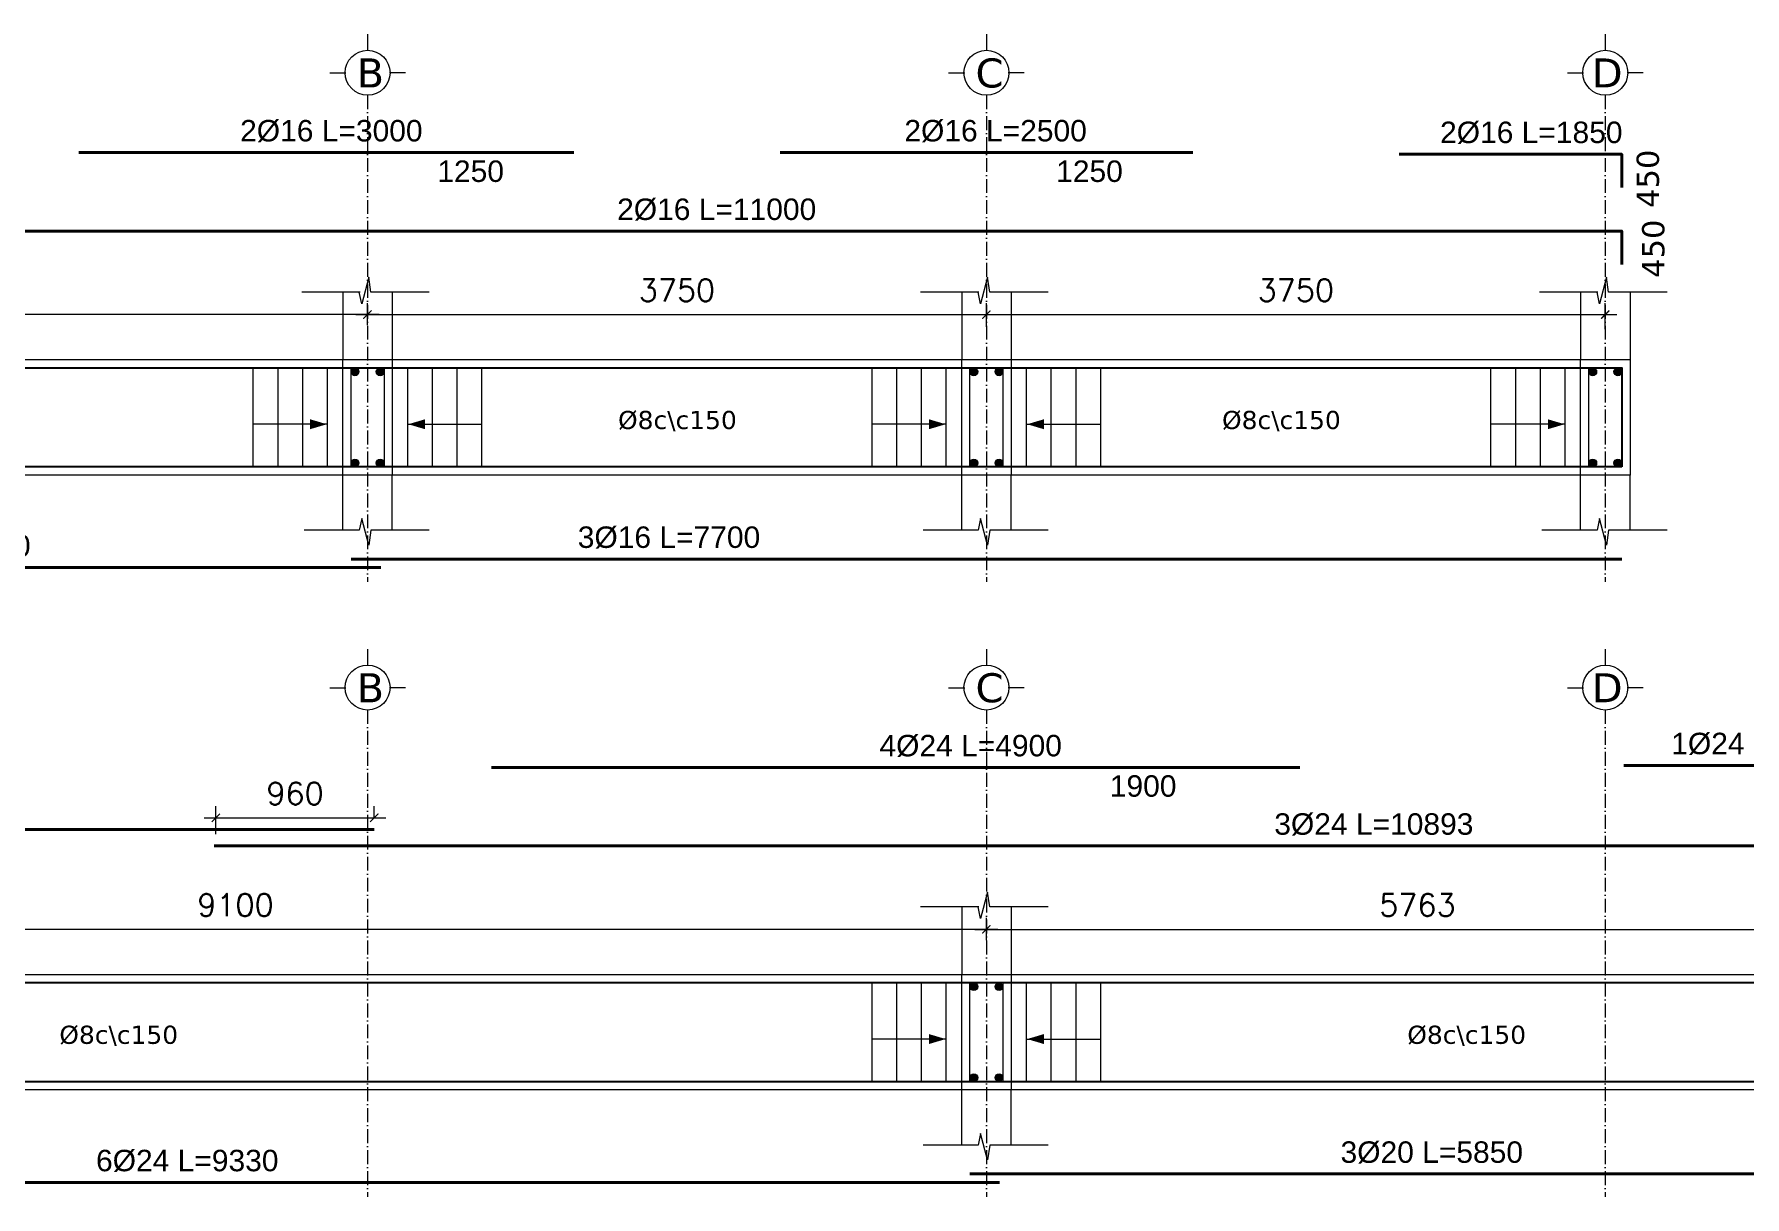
# Model space of a CAD drawing. Header units: inches. Extents: x -17020 to 43805, y -10194 to 123061.
# Drawn here: x -4679 to -3643, y 112484 to 113189 of the extents above; entities that cross this region are included whole.
import ezdxf

# ---------------------------------------------------------------- set-up
doc = ezdxf.new("R2010")
doc.units = ezdxf.units.IN
doc.header["$LTSCALE"] = 0.7
doc.header["$MEASUREMENT"] = 0
doc.linetypes.add('ACAD_ISO10W100', pattern=[18, 12, -3, 0, -3])
doc.layers.get('0').update_dxf_attribs({"lineweight": 13})
doc.layers.get('Defpoints').update_dxf_attribs({"lineweight": 5})
for name, color, linetype, lineweight in [('axis', 254, 'ACAD_ISO10W100', 9), ('BEAM FRAME', 5, 'Continuous', 18), ('COLUMN', 4, 'Continuous', 20), ('elevline', 30, 'Continuous', 20), ('FRAME 070', 5, 'Continuous', 60), ('hatch', 9, 'Continuous', 9), ('renforcment', 141, 'Continuous', 40), ('tex', 3, 'Continuous', 25), ('TEXT', 3, 'Continuous', 25), ('top rein. extension', 50, 'Continuous', 20), ('top renforcment', 7, 'Continuous', 40)]:
    doc.layers.add(name, color=color, linetype=linetype, lineweight=lineweight)
doc.styles.add('100', font='romans.shx', dxfattribs={"height": 13.5})
doc.styles.add('romanc', font='verdana.ttf', dxfattribs={"height": 250})
doc.styles.get("Standard").update_dxf_attribs({"font": 'arial.ttf', "height": 13})
doc.dimstyles.new('100', dxfattribs={"dimtxt": 13.5, "dimasz": 5, "dimexe": 7, "dimexo": 7, "dimgap": 8, "dimtad": 1, "dimdec": 0, "dimlfac": 10, "dimzin": 4, "dimdsep": 46, "dimtxsty": '100', "dimblk": 'ARCHTICK', "dimcen": 0.09, "dimdle": 7, "dimclrd": 1, "dimclre": 8, "dimclrt": 2, "dimadec": 0, "dimazin": 1, "dimtfac": 1, "dimtdec": 0, "dimtix": 1, "dimtofl": 0, "dimtmove": 0, "dimatfit": 3, "dimldrblk": 'ARCHTICK', "dimfxl": 0.18, "dimtolj": 1, "dimtzin": 0, "dimlwd": -1, "dimlwe": -1, "dimarcsym": 0})
doc.dimstyles.get("Standard").update_dxf_attribs({"dimtxt": 13, "dimasz": 5, "dimexe": 0.18, "dimexo": 0.0625, "dimgap": 6, "dimtad": 1, "dimdec": 0, "dimlfac": 10, "dimzin": 0, "dimdsep": 46, "dimtxsty": 'Standard', "dimblk": 'ARCHTICK', "dimcen": 0.09, "dimse1": 1, "dimse2": 1, "dimclrd": 1, "dimclre": 7, "dimclrt": 3, "dimadec": 0, "dimazin": 0, "dimtfac": 1, "dimtdec": 0, "dimtix": 1, "dimtofl": 0, "dimtmove": 0, "dimatfit": 3, "dimldrblk": 'ARCHTICK', "dimfxl": 1, "dimtolj": 1, "dimtzin": 0, "dimarcsym": 0})

# ---------------------------------------------------------------- blocks, each defined once
blk = doc.blocks.new('*D1551')
at = {"layer": 'Defpoints', "color": 0, "transparency": 16777216}
for p in [(-4767.3, 113069.2, -167.8), (-3667.4, 113069.2, -0.5), (-3667.4, 113069.2)]:
    blk.add_point(p, dxfattribs=at)
at = {"layer": 'TEXT', "color": 3, "transparency": 16777216, "insert": (-4265.8, 113082.2), "char_height": 13, "attachment_point": 5}
blk.add_mtext('\\A1;2%%C16 L=11000', dxfattribs=at)
blk = doc.blocks.new('_ArchTick')
at = {"color": 0, "linetype": 'ByBlock', "lineweight": 0, "const_width": 0.15}
blk.add_lwpolyline([(-0.5, -0.5), (0.5, 0.5)], dxfattribs=at)
blk = doc.blocks.new('*D1552')
at = {"color": 8, "transparency": 16777216}
for p, q in [((-5012.4, 113012.6), (-5012.4, 113025.6)), ((-4477.4, 113012.3), (-4477.4, 113025.6))]:
    blk.add_line(p, q, dxfattribs=at)
at = {"color": 1, "transparency": 16777216}
blk.add_line((-4470.4, 113018.6), (-5019.4, 113018.6), dxfattribs=at)
at = {"layer": 'Defpoints', "color": 0, "transparency": 16777216}
for p in [(-5012.4, 113018.6), (-5012.4, 113005.6), (-4477.4, 113005.3)]:
    blk.add_point(p, dxfattribs=at)
at = {"color": 1, "transparency": 16777216, "xscale": 5, "yscale": 5, "zscale": 5, "rotation": 180}
blk.add_blockref('_ArchTick', (-5012.4, 113018.6), dxfattribs=at)
at = {"color": 1, "transparency": 16777216, "xscale": 5, "yscale": 5, "zscale": 5}
blk.add_blockref('_ArchTick', (-4477.4, 113018.6), dxfattribs=at)
at = {"color": 2, "transparency": 16777216, "insert": (-4744.9, 113033.4), "char_height": 13.5, "attachment_point": 5, "style": '100'}
blk.add_mtext('\\A1;5350', dxfattribs=at)
blk = doc.blocks.new('*D1554')
at = {"color": 8, "transparency": 16777216}
for p, q in [((-4102.4, 113012), (-4102.4, 113025.6)), ((-3727.4, 113009.7), (-3727.4, 113025.6))]:
    blk.add_line(p, q, dxfattribs=at)
at = {"color": 1, "transparency": 16777216}
blk.add_line((-4109.4, 113018.6), (-3720.4, 113018.6), dxfattribs=at)
at = {"layer": 'Defpoints', "color": 0, "transparency": 16777216}
for p in [(-3727.4, 113018.6), (-4102.4, 113005), (-3727.4, 113002.7)]:
    blk.add_point(p, dxfattribs=at)
at = {"color": 1, "transparency": 16777216, "xscale": 5, "yscale": 5, "zscale": 5, "rotation": 180}
blk.add_blockref('_ArchTick', (-4102.4, 113018.6), dxfattribs=at)
at = {"color": 1, "transparency": 16777216, "xscale": 5, "yscale": 5, "zscale": 5}
blk.add_blockref('_ArchTick', (-3727.4, 113018.6), dxfattribs=at)
at = {"color": 2, "transparency": 16777216, "insert": (-3914.9, 113033.4), "char_height": 13.5, "attachment_point": 5, "style": '100'}
blk.add_mtext('\\A1;3750', dxfattribs=at)
blk = doc.blocks.new('*D1555')
at = {"layer": 'Defpoints', "color": 0, "transparency": 16777216}
for p in [(-3852.4, 113115.8, -217.9), (-3667.4, 113115.8, -218.4), (-3667.4, 113115.8)]:
    blk.add_point(p, dxfattribs=at)
at = {"layer": 'TEXT', "color": 3, "transparency": 16777216, "insert": (-3772.2, 113128.8), "char_height": 13, "attachment_point": 5}
blk.add_mtext('\\A1;2%%C16 L=1850', dxfattribs=at)
blk = doc.blocks.new('*D1556')
at = {"layer": 'Defpoints', "color": 0, "transparency": 16777216}
for p in [(-4487.4, 112870.5, -37100.9), (-4487.4, 112870.5), (-3717.4, 112870.5, -13652.7)]:
    blk.add_point(p, dxfattribs=at)
at = {"layer": 'TEXT', "color": 3, "transparency": 16777216, "insert": (-4294.7, 112883.5), "char_height": 13, "attachment_point": 5}
blk.add_mtext('\\A1;3%%C16 L=7700', dxfattribs=at)
blk = doc.blocks.new('*D1557')
at = {"layer": 'Defpoints', "color": 0, "transparency": 16777216}
for p in [(-5447.4, 112865.3, -37100.9), (-5447.4, 112865.3), (-4469.4, 112865.3, -13652.7)]:
    blk.add_point(p, dxfattribs=at)
at = {"layer": 'TEXT', "color": 3, "transparency": 16777216, "insert": (-4736.8, 112878.3), "char_height": 13, "attachment_point": 5}
blk.add_mtext('\\A1;3%%C16 L=9780', dxfattribs=at)
blk = doc.blocks.new('*D1558')
at = {"color": 8, "transparency": 16777216}
for p, q in [((-4477.4, 113012.3), (-4477.4, 113025.6)), ((-4102.4, 113011.1), (-4102.4, 113025.6))]:
    blk.add_line(p, q, dxfattribs=at)
at = {"color": 1, "transparency": 16777216}
blk.add_line((-4484.4, 113018.6), (-4095.4, 113018.6), dxfattribs=at)
at = {"layer": 'Defpoints', "color": 0, "transparency": 16777216}
for p in [(-4102.4, 113018.6), (-4477.4, 113005.3), (-4102.4, 113004.1)]:
    blk.add_point(p, dxfattribs=at)
at = {"color": 1, "transparency": 16777216, "xscale": 5, "yscale": 5, "zscale": 5, "rotation": 180}
blk.add_blockref('_ArchTick', (-4477.4, 113018.6), dxfattribs=at)
at = {"color": 1, "transparency": 16777216, "xscale": 5, "yscale": 5, "zscale": 5}
blk.add_blockref('_ArchTick', (-4102.4, 113018.6), dxfattribs=at)
at = {"color": 2, "transparency": 16777216, "insert": (-4289.9, 113033.4), "char_height": 13.5, "attachment_point": 5, "style": '100'}
blk.add_mtext('\\A1;3750', dxfattribs=at)
blk = doc.blocks.new('*D1568')
at = {"layer": 'Defpoints', "color": 0, "transparency": 16777216}
for p in [(-4227.4, 113116.8, -203.1), (-4227.4, 113116.8), (-3977.4, 113116.8, -189.9)]:
    blk.add_point(p, dxfattribs=at)
at = {"layer": 'TEXT', "color": 3, "transparency": 16777216, "insert": (-4096.8, 113129.8), "char_height": 13, "attachment_point": 5}
blk.add_mtext('\\A1;2%%C16 L=2500', dxfattribs=at)
blk = doc.blocks.new('*D1569')
at = {"layer": 'Defpoints', "color": 0, "transparency": 16777216}
for p in [(-4102.4, 113115.2), (-3977.4, 113115.2), (-3977.4, 113092.8)]:
    blk.add_point(p, dxfattribs=at)
at = {"layer": 'TEXT', "color": 3, "transparency": 16777216, "insert": (-4039.9, 113105.4), "char_height": 13, "attachment_point": 5}
blk.add_mtext('\\A1;1250', dxfattribs=at)
blk = doc.blocks.new('*D1570')
at = {"layer": 'Defpoints', "color": 0, "transparency": 16777216}
for p in [(-4652.4, 113116.8, -203.1), (-4652.4, 113116.8), (-4352.4, 113116.8, -189.9)]:
    blk.add_point(p, dxfattribs=at)
at = {"layer": 'TEXT', "color": 3, "transparency": 16777216, "insert": (-4499.3, 113129.8), "char_height": 13, "attachment_point": 5}
blk.add_mtext('\\A1;2%%C16 L=3000', dxfattribs=at)
blk = doc.blocks.new('*D1571')
at = {"layer": 'Defpoints', "color": 0, "transparency": 16777216}
for p in [(-4477.4, 113115.2), (-4352.4, 113115.2), (-4352.4, 113092.8)]:
    blk.add_point(p, dxfattribs=at)
at = {"layer": 'TEXT', "color": 3, "transparency": 16777216, "insert": (-4414.9, 113105.4), "char_height": 13, "attachment_point": 5}
blk.add_mtext('\\A1;1250', dxfattribs=at)
blk = doc.blocks.new('*D1576')
at = {"layer": 'Defpoints', "color": 0, "transparency": 16777216}
for p in [(-4570.3, 112696.7, -167.8), (-3481.1, 112696.7, -218.4), (-3481.1, 112696.7)]:
    blk.add_point(p, dxfattribs=at)
at = {"layer": 'TEXT', "color": 3, "transparency": 16777216, "insert": (-3867.6, 112709.7), "char_height": 13, "attachment_point": 5}
blk.add_mtext('\\A1;3%%C24 L=10893', dxfattribs=at)
blk = doc.blocks.new('*D1577')
at = {"color": 8, "transparency": 16777216}
for p, q in [((-5012.4, 112640.1), (-5012.4, 112653.1)), ((-4102.4, 112639.5), (-4102.4, 112653.1))]:
    blk.add_line(p, q, dxfattribs=at)
at = {"color": 1, "transparency": 16777216}
blk.add_line((-4095.4, 112646.1), (-5019.4, 112646.1), dxfattribs=at)
at = {"layer": 'Defpoints', "color": 0, "transparency": 16777216}
for p in [(-5012.4, 112646.1), (-5012.4, 112633.1), (-4102.4, 112632.5)]:
    blk.add_point(p, dxfattribs=at)
at = {"color": 1, "transparency": 16777216, "xscale": 5, "yscale": 5, "zscale": 5, "rotation": 180}
blk.add_blockref('_ArchTick', (-5012.4, 112646.1), dxfattribs=at)
at = {"color": 1, "transparency": 16777216, "xscale": 5, "yscale": 5, "zscale": 5}
blk.add_blockref('_ArchTick', (-4102.4, 112646.1), dxfattribs=at)
at = {"color": 2, "transparency": 16777216, "insert": (-4557.4, 112660.9), "char_height": 13.5, "attachment_point": 5, "style": '100'}
blk.add_mtext('\\A1;9100', dxfattribs=at)
blk = doc.blocks.new('*D1578')
at = {"layer": 'Defpoints', "color": 0, "transparency": 16777216}
for p in [(-5493.4, 112706.7, -218.5), (-4473.3, 112706.7, -157.8), (-4473.3, 112706.7)]:
    blk.add_point(p, dxfattribs=at)
at = {"layer": 'TEXT', "color": 3, "transparency": 16777216, "insert": (-5209.2, 112719.7), "char_height": 13, "attachment_point": 5}
blk.add_mtext('\\A1;4%%C24 L=102003', dxfattribs=at)
blk = doc.blocks.new('*D1643')
at = {"color": 1, "transparency": 16777216}
blk.add_line((-4576.3, 112713.7), (-4466.3, 112713.7), dxfattribs=at)
at = {"color": 8, "transparency": 16777216}
for p, q in [((-4569.3, 112703.7), (-4569.3, 112720.7)), ((-4473.3, 112713.7), (-4473.3, 112720.7))]:
    blk.add_line(p, q, dxfattribs=at)
at = {"layer": 'Defpoints', "color": 0, "transparency": 16777216}
for p in [(-4473.3, 112713.7), (-4473.3, 112706.7), (-4569.3, 112696.7)]:
    blk.add_point(p, dxfattribs=at)
at = {"color": 1, "transparency": 16777216, "xscale": 5, "yscale": 5, "zscale": 5, "rotation": 180}
blk.add_blockref('_ArchTick', (-4569.3, 112713.7), dxfattribs=at)
at = {"color": 1, "transparency": 16777216, "xscale": 5, "yscale": 5, "zscale": 5}
blk.add_blockref('_ArchTick', (-4473.3, 112713.7), dxfattribs=at)
at = {"color": 2, "transparency": 16777216, "insert": (-4521.3, 112728.4), "char_height": 13.5, "attachment_point": 5, "style": '100'}
blk.add_mtext('\\A1;960', dxfattribs=at)
blk = doc.blocks.new('*D1579')
at = {"color": 8, "transparency": 16777216}
for p, q in [((-4102.4, 112639.5), (-4102.4, 112653.1)), ((-3526.1, 112637.2), (-3526.1, 112653.1))]:
    blk.add_line(p, q, dxfattribs=at)
at = {"color": 1, "transparency": 16777216}
blk.add_line((-4109.4, 112646.1), (-3519.1, 112646.1), dxfattribs=at)
at = {"layer": 'Defpoints', "color": 0, "transparency": 16777216}
for p in [(-3526.1, 112646.1), (-4102.4, 112632.5), (-3526.1, 112630.2)]:
    blk.add_point(p, dxfattribs=at)
at = {"color": 1, "transparency": 16777216, "xscale": 5, "yscale": 5, "zscale": 5, "rotation": 180}
blk.add_blockref('_ArchTick', (-4102.4, 112646.1), dxfattribs=at)
at = {"color": 1, "transparency": 16777216, "xscale": 5, "yscale": 5, "zscale": 5}
blk.add_blockref('_ArchTick', (-3526.1, 112646.1), dxfattribs=at)
at = {"color": 2, "transparency": 16777216, "insert": (-3841.2, 112660.9), "char_height": 13.5, "attachment_point": 5, "style": '100'}
blk.add_mtext('\\A1;5763', dxfattribs=at)
blk = doc.blocks.new('*D1580')
at = {"layer": 'Defpoints', "color": 0, "transparency": 16777216}
for p in [(-4112.4, 112497.9, -37100.9), (-4112.4, 112497.9), (-3527.4, 112497.9, -13870.6)]:
    blk.add_point(p, dxfattribs=at)
at = {"layer": 'TEXT', "color": 3, "transparency": 16777216, "insert": (-3832.5, 112510.9), "char_height": 13, "attachment_point": 5}
blk.add_mtext('\\A1;3%%C20 L=5850', dxfattribs=at)
blk = doc.blocks.new('*D1582')
at = {"layer": 'Defpoints', "color": 0, "transparency": 16777216}
for p in [(-5027.4, 112492.8, -37100.9), (-5027.4, 112492.8), (-4094.4, 112492.8, -13652.7)]:
    blk.add_point(p, dxfattribs=at)
at = {"layer": 'TEXT', "color": 3, "transparency": 16777216, "insert": (-4586.6, 112505.8), "char_height": 13, "attachment_point": 5}
blk.add_mtext('\\A1;6%%C24 L=9330', dxfattribs=at)
blk = doc.blocks.new('*D1590')
at = {"layer": 'Defpoints', "color": 0, "transparency": 16777216}
for p in [(-4402.4, 112744.2, -203.1), (-4402.4, 112744.2), (-3912.4, 112744.2, -189.9)]:
    blk.add_point(p, dxfattribs=at)
at = {"layer": 'TEXT', "color": 3, "transparency": 16777216, "insert": (-4111.9, 112757.2), "char_height": 13, "attachment_point": 5}
blk.add_mtext('\\A1;4%%C24 L=4900', dxfattribs=at)
blk = doc.blocks.new('*D1591')
at = {"layer": 'Defpoints', "color": 0, "transparency": 16777216}
for p in [(-4102.4, 112742.7), (-3912.4, 112742.7), (-3912.4, 112720.3)]:
    blk.add_point(p, dxfattribs=at)
at = {"layer": 'TEXT', "color": 3, "transparency": 16777216, "insert": (-4007.4, 112732.9), "char_height": 13, "attachment_point": 5}
blk.add_mtext('\\A1;1900', dxfattribs=at)
blk = doc.blocks.new('*D1655')
at = {"layer": 'Defpoints', "color": 0, "transparency": 16777216}
for p in [(-3716.1, 112745.5, -207.5), (-3481.1, 112745.5, -218.4), (-3481.1, 112745.5)]:
    blk.add_point(p, dxfattribs=at)
at = {"layer": 'TEXT', "color": 3, "transparency": 16777216, "insert": (-3632.1, 112758.5), "char_height": 13, "attachment_point": 5}
blk.add_mtext('\\A1;1%%C24 L=2350', dxfattribs=at)

msp = doc.modelspace()

# ---------------------------------------------------------------- hatches: boundary and pattern name
at = {"layer": 'elevline'}
for points in [[(-4482.6, 112983.96, 1), (-4487.35, 112983.96, 1)], [(-4472.11, 112983.96, -1), (-4467.35, 112983.96, -1)], [(-4107.6, 112983.96, 1), (-4112.35, 112983.96, 1)], [(-4097.11, 112983.96, -1), (-4092.35, 112983.96, -1)], [(-3732.6, 112983.96, 1), (-3737.35, 112983.96, 1)], [(-3722.11, 112983.96, -1), (-3717.35, 112983.96, -1)], [(-4482.6, 112928.72, -1), (-4487.35, 112928.72, -1)], [(-4472.11, 112928.72, 1), (-4467.35, 112928.72, 1)], [(-4107.6, 112928.72, -1), (-4112.35, 112928.72, -1)], [(-4097.11, 112928.72, 1), (-4092.35, 112928.72, 1)], [(-3732.6, 112928.72, -1), (-3737.35, 112928.72, -1)], [(-3722.11, 112928.72, 1), (-3717.35, 112928.72, 1)], [(-4107.6, 112611.44, 1), (-4112.35, 112611.44, 1)], [(-4097.11, 112611.44, -1), (-4092.35, 112611.44, -1)], [(-4107.6, 112556.19, -1), (-4112.35, 112556.19, -1)], [(-4097.11, 112556.19, 1), (-4092.35, 112556.19, 1)]]:
    msp.add_hatch(color=256, dxfattribs=at).paths.add_polyline_path(points)

# ---------------------------------------------------------------- linework, layer by layer
at = {"layer": 'axis'}
for p, q in [((-4477.35, 113151.53, -217.91), (-4477.35, 112856.6, -217.91)), ((-4102.35, 113151.53, -217.91), (-4102.35, 112856.6, -217.91)), ((-3727.35, 113151.53, -217.91), (-3727.35, 112856.6, -217.91)), ((-3727.35, 113151.53, -217.91), (-3727.35, 112856.6, -217.91)), ((-4477.35, 112779.01, -217.91), (-4477.35, 112484.08, -217.91)), ((-4102.35, 112779.01, -217.91), (-4102.35, 112484.08, -217.91)), ((-3727.35, 112779.01, -217.91), (-3727.35, 112484.08, -217.91)), ((-3727.35, 112779.01, -217.91), (-3727.35, 112484.08, -217.91))]:
    msp.add_line(p, q, dxfattribs=at)
at = {"layer": 'BEAM FRAME'}
for points in [[(-3712.35, 112921.34), (-5447.35, 112921.34), (-5447.35, 112991.34), (-3712.35, 112991.34)], [(-3526.06, 112548.82), (-5447.35, 112548.82), (-5447.35, 112618.82), (-3526.06, 112618.82)]]:
    msp.add_lwpolyline(points, close=True, dxfattribs=at)
at = {"layer": 'COLUMN', "lineweight": 20}
for p, q in [((-4492.35, 113032.26), (-4492.35, 112991.34)), ((-4462.35, 113032.26), (-4462.35, 112991.34)), ((-4117.35, 113032.26), (-4117.35, 112991.34)), ((-4087.35, 113032.26), (-4087.35, 112991.34)), ((-3742.35, 113032.26), (-3742.35, 112991.34)), ((-3712.35, 113032.26), (-3712.35, 112991.34)), ((-4492.35, 112887.91), (-4492.35, 112921.34)), ((-4462.35, 112887.91), (-4462.35, 112921.34)), ((-4117.35, 112887.91), (-4117.35, 112921.34)), ((-4087.35, 112887.91), (-4087.35, 112921.34)), ((-3742.35, 112887.91), (-3742.35, 112921.34)), ((-3712.35, 112887.91), (-3712.35, 112921.34)), ((-4117.35, 112659.74), (-4117.35, 112618.82)), ((-4087.35, 112659.74), (-4087.35, 112618.82)), ((-4117.35, 112515.39), (-4117.35, 112548.82)), ((-4087.35, 112515.39), (-4087.35, 112548.82))]:
    msp.add_line(p, q, dxfattribs=at)
at = {"layer": 'elevline'}
for p, q in [((-4546.62, 112926.34, -217.91), (-4546.62, 112986.34, -217.91)), ((-4531.62, 112926.34, -217.91), (-4531.62, 112986.34, -217.91)), ((-4516.62, 112926.34, -217.91), (-4516.62, 112986.34, -217.91)), ((-4501.67, 112926.34, -217.91), (-4501.67, 112986.34, -217.91)), ((-4453.04, 112926.34, -217.91), (-4453.04, 112986.34, -217.91)), ((-4438.08, 112926.34, -217.91), (-4438.08, 112986.34, -217.91)), ((-4423.08, 112926.34, -217.91), (-4423.08, 112986.34, -217.91)), ((-4408.08, 112926.34, -217.91), (-4408.08, 112986.34, -217.91)), ((-4171.62, 112926.34, -217.91), (-4171.62, 112986.34, -217.91)), ((-4156.62, 112926.34, -217.91), (-4156.62, 112986.34, -217.91)), ((-4141.62, 112926.34, -217.91), (-4141.62, 112986.34, -217.91)), ((-4126.67, 112926.34, -217.91), (-4126.67, 112986.34, -217.91)), ((-4078.04, 112926.34, -217.91), (-4078.04, 112986.34, -217.91)), ((-4063.08, 112926.34, -217.91), (-4063.08, 112986.34, -217.91)), ((-4048.08, 112926.34, -217.91), (-4048.08, 112986.34, -217.91)), ((-4033.08, 112926.34, -217.91), (-4033.08, 112986.34, -217.91)), ((-3796.62, 112926.34, -217.91), (-3796.62, 112986.34, -217.91)), ((-3781.62, 112926.34, -217.91), (-3781.62, 112986.34, -217.91)), ((-3766.62, 112926.34, -217.91), (-3766.62, 112986.34, -217.91)), ((-3751.67, 112926.34, -217.91), (-3751.67, 112986.34, -217.91)), ((-4171.62, 112553.82, -217.91), (-4171.62, 112613.82, -217.91)), ((-4156.62, 112553.82, -217.91), (-4156.62, 112613.82, -217.91)), ((-4141.62, 112553.82, -217.91), (-4141.62, 112613.82, -217.91)), ((-4126.67, 112553.82, -217.91), (-4126.67, 112613.82, -217.91)), ((-4078.04, 112553.82, -217.91), (-4078.04, 112613.82, -217.91)), ((-4063.08, 112553.82, -217.91), (-4063.08, 112613.82, -217.91)), ((-4048.08, 112553.82, -217.91), (-4048.08, 112613.82, -217.91)), ((-4033.08, 112553.82, -217.91), (-4033.08, 112613.82, -217.91))]:
    msp.add_line(p, q, dxfattribs=at)
for centre in [(-4484.98, 112983.96, -217.91), (-4469.73, 112983.96, -217.91), (-4109.98, 112983.96, -217.91), (-4094.73, 112983.96, -217.91), (-3734.98, 112983.96, -217.91), (-3719.73, 112983.96, -217.91), (-4484.98, 112928.72, -217.91), (-4469.73, 112928.72, -217.91), (-4109.98, 112928.72, -217.91), (-4094.73, 112928.72, -217.91), (-3734.98, 112928.72, -217.91), (-3719.73, 112928.72, -217.91), (-4109.98, 112611.44, -217.91), (-4094.73, 112611.44, -217.91), (-4109.98, 112556.19, -217.91), (-4094.73, 112556.19, -217.91)]:
    msp.add_circle(centre, 2.38, dxfattribs=at)
at = {"layer": 'FRAME 070', "lineweight": 20}
for p, q in [((-4481.88, 113032.26), (-4517.24, 113032.26)), ((-4480.85, 113025.19), (-4482.36, 113032.26)), ((-4476.67, 113041.27), (-4480.85, 113025.19)), ((-4475.32, 113032.26), (-4476.67, 113041.27)), ((-4439.96, 113032.26), (-4475.32, 113032.26)), ((-4106.88, 113032.26), (-4142.24, 113032.26)), ((-4105.85, 113025.19), (-4107.36, 113032.26)), ((-4101.67, 113041.27), (-4105.85, 113025.19)), ((-4100.32, 113032.26), (-4101.67, 113041.27)), ((-4064.96, 113032.26), (-4100.32, 113032.26)), ((-3731.88, 113032.26), (-3767.24, 113032.26)), ((-3730.85, 113025.19), (-3732.36, 113032.26)), ((-3726.67, 113041.27), (-3730.85, 113025.19)), ((-3725.32, 113032.26), (-3726.67, 113041.27)), ((-3689.96, 113032.26), (-3725.32, 113032.26)), ((-4482.36, 112887.91), (-4515.75, 112887.91)), ((-4480.85, 112894.99), (-4482.36, 112887.91)), ((-4476.67, 112878.91), (-4480.85, 112894.99)), ((-4475.32, 112887.91), (-4476.67, 112878.91)), ((-4439.96, 112887.91), (-4475.32, 112887.91)), ((-4107.36, 112887.91), (-4140.75, 112887.91)), ((-4105.85, 112894.99), (-4107.36, 112887.91)), ((-4101.67, 112878.91), (-4105.85, 112894.99)), ((-4100.32, 112887.91), (-4101.67, 112878.91)), ((-4064.96, 112887.91), (-4100.32, 112887.91)), ((-3732.36, 112887.91), (-3765.75, 112887.91)), ((-3730.85, 112894.99), (-3732.36, 112887.91)), ((-3726.67, 112878.91), (-3730.85, 112894.99)), ((-3725.32, 112887.91), (-3726.67, 112878.91)), ((-3689.96, 112887.91), (-3725.32, 112887.91)), ((-4106.88, 112659.74), (-4142.24, 112659.74)), ((-4105.85, 112652.67), (-4107.36, 112659.74)), ((-4101.67, 112668.74), (-4105.85, 112652.67)), ((-4100.32, 112659.74), (-4101.67, 112668.74)), ((-4064.96, 112659.74), (-4100.32, 112659.74)), ((-4107.36, 112515.39), (-4140.75, 112515.39)), ((-4105.85, 112522.46), (-4107.36, 112515.39)), ((-4101.67, 112506.39), (-4105.85, 112522.46)), ((-4100.32, 112515.39), (-4101.67, 112506.39)), ((-4064.96, 112515.39), (-4100.32, 112515.39))]:
    msp.add_line(p, q, dxfattribs=at)
at = {"layer": 'FRAME 070', "lineweight": 15, "elevation": -217.91}
for points in [[(-4462.35, 112921.34), (-4492.35, 112921.34), (-4492.35, 112991.34), (-4462.35, 112991.34)], [(-4087.35, 112921.34), (-4117.35, 112921.34), (-4117.35, 112991.34), (-4087.35, 112991.34)], [(-3712.35, 112921.34), (-3742.35, 112921.34), (-3742.35, 112991.34), (-3712.35, 112991.34)], [(-4087.35, 112548.82), (-4117.35, 112548.82), (-4117.35, 112618.82), (-4087.35, 112618.82)]]:
    msp.add_lwpolyline(points, close=True, dxfattribs=at)
at = {"layer": 'hatch'}
for p, q in [((-4477.35, 113188.5, -217.91), (-4477.35, 113178.77, -217.91)), ((-4102.35, 113188.5, -217.91), (-4102.35, 113178.77, -217.91)), ((-3727.35, 113188.5, -217.91), (-3727.35, 113178.77, -217.91)), ((-4500.28, 113165.03, -217.91), (-4490.54, 113165.03, -217.91)), ((-4454.43, 113165.03, -217.91), (-4464.16, 113165.03, -217.91)), ((-4125.28, 113165.03, -217.91), (-4115.54, 113165.03, -217.91)), ((-4079.43, 113165.03, -217.91), (-4089.16, 113165.03, -217.91)), ((-3750.28, 113165.03, -217.91), (-3740.54, 113165.03, -217.91)), ((-3704.43, 113165.03, -217.91), (-3714.16, 113165.03, -217.91)), ((-4477.35, 112815.98, -217.91), (-4477.35, 112806.25, -217.91)), ((-4102.35, 112815.98, -217.91), (-4102.35, 112806.25, -217.91)), ((-3727.35, 112815.98, -217.91), (-3727.35, 112806.25, -217.91)), ((-4500.28, 112792.5, -217.91), (-4490.54, 112792.5, -217.91)), ((-4454.43, 112792.5, -217.91), (-4464.16, 112792.5, -217.91)), ((-4125.28, 112792.5, -217.91), (-4115.54, 112792.5, -217.91)), ((-4079.43, 112792.5, -217.91), (-4089.16, 112792.5, -217.91)), ((-3750.28, 112792.5, -217.91), (-3740.54, 112792.5, -217.91)), ((-3704.43, 112792.5, -217.91), (-3714.16, 112792.5, -217.91))]:
    msp.add_line(p, q, dxfattribs=at)
for centre in [(-4477.35, 113165.15, -217.91), (-4102.35, 113165.15, -217.91), (-3727.35, 113165.15, -217.91), (-4477.35, 112792.63, -217.91), (-4102.35, 112792.63, -217.91), (-3727.35, 112792.63, -217.91)]:
    msp.add_circle(centre, 13.62, dxfattribs=at)
at = {"layer": 'renforcment', "lineweight": -2}
for points in [[(-3717.35, 112926.34), (-5442.35, 112926.34), (-5442.35, 112986.34), (-3717.35, 112986.34)], [(-3531.06, 112553.82), (-5442.35, 112553.82), (-5442.35, 112613.82), (-3531.06, 112613.82)]]:
    msp.add_lwpolyline(points, close=True, dxfattribs=at)
at = {"layer": 'top rein. extension'}
for p, q in [((-4501.67, 112952.18, -217.91), (-4546.62, 112952.18, -217.91)), ((-4453.04, 112952.18, -217.91), (-4408.08, 112952.18, -217.91)), ((-4126.67, 112952.18, -217.91), (-4171.62, 112952.18, -217.91)), ((-4078.04, 112952.18, -217.91), (-4033.08, 112952.18, -217.91)), ((-3751.67, 112952.18, -217.91), (-3796.62, 112952.18, -217.91)), ((-4126.67, 112579.65, -217.91), (-4171.62, 112579.65, -217.91)), ((-4078.04, 112579.65, -217.91), (-4033.08, 112579.65, -217.91))]:
    msp.add_line(p, q, dxfattribs=at)
for points in [[(-4512.14, 112955.18, -217.91), (-4502.01, 112952.18, -217.91), (-4512.14, 112949.18, -217.91)], [(-4442.57, 112955.18, -217.91), (-4452.69, 112952.18, -217.91), (-4442.57, 112949.18, -217.91)], [(-4137.14, 112955.18, -217.91), (-4127.01, 112952.18, -217.91), (-4137.14, 112949.18, -217.91)], [(-4067.57, 112955.18, -217.91), (-4077.69, 112952.18, -217.91), (-4067.57, 112949.18, -217.91)], [(-3762.14, 112955.18, -217.91), (-3752.01, 112952.18, -217.91), (-3762.14, 112949.18, -217.91)], [(-4137.14, 112582.65, -217.91), (-4127.01, 112579.65, -217.91), (-4137.14, 112576.65, -217.91)], [(-4067.57, 112582.65, -217.91), (-4077.69, 112579.65, -217.91), (-4067.57, 112576.65, -217.91)]]:
    msp.add_solid(points, dxfattribs=at)
at = {"layer": 'top renforcment'}
for p, q in [((-4487.35, 112870.46, -217.91), (-3717.35, 112870.46, -217.91)), ((-5447.35, 112865.34, -217.91), (-4469.35, 112865.34, -217.91)), ((-4112.35, 112497.94, -217.91), (-3527.36, 112497.94, -435.81)), ((-5027.35, 112492.82, -217.91), (-4094.35, 112492.82, -217.91))]:
    msp.add_line(p, q, dxfattribs=at)
at = {"layer": 'top renforcment', "elevation": -217.91}
for points in [[(-4652.35, 113116.77), (-4352.35, 113116.77)], [(-4227.35, 113116.77), (-3977.35, 113116.77)], [(-3717.35, 113048.94), (-3717.35, 113069.21), (-4767.33, 113069.21)], [(-4402.35, 112744.25), (-3912.35, 112744.25)], [(-3531.06, 112725.19), (-3531.06, 112745.46), (-3716.06, 112745.46)], [(-4473.33, 112706.69), (-5442.35, 112706.69), (-5442.35, 112688.8)], [(-3531.06, 112676.42), (-3531.06, 112696.69), (-4570.33, 112696.69)]]:
    msp.add_lwpolyline(points, dxfattribs=at)
at = {"layer": 'top renforcment'}
msp.add_lwpolyline([(-3717.35, 113095.54), (-3717.35, 113115.81), (-3852.35, 113115.81)], dxfattribs=at)
at = {"layer": 'top renforcment', "lineweight": 15, "elevation": -217.91}
for points in [[(-4467.35, 112926.34), (-4487.35, 112926.34), (-4487.35, 112986.34), (-4467.35, 112986.34)], [(-4092.35, 112926.34), (-4112.35, 112926.34), (-4112.35, 112986.34), (-4092.35, 112986.34)], [(-3717.35, 112926.34), (-3737.35, 112926.34), (-3737.35, 112986.34), (-3717.35, 112986.34)], [(-4092.35, 112553.82), (-4112.35, 112553.82), (-4112.35, 112613.82), (-4092.35, 112613.82)]]:
    msp.add_lwpolyline(points, close=True, dxfattribs=at)

# ---------------------------------------------------------------- texts
at = {"layer": 'tex', "style": 'romanc'}
for p in [(-4325.57, 112949.27, -33654.09), (-3959.59, 112949.27, -33654.09), (-4664.12, 112576.75, -33654.09), (-3847.33, 112576.75, -33654.09)]:
    msp.add_text('%%C8c\\c150', height=11, dxfattribs=at).set_placement(p)
at = {"layer": 'TEXT', "style": 'romanc'}
for s, p in [('B', (-4483.95, 113156.23, -217.91)), ('C', (-4108.95, 113156.23, -217.91)), ('D', (-3735.47, 113156.23, -217.91)), ('B', (-4483.95, 112783.71, -217.91)), ('C', (-4108.95, 112783.71, -217.91)), ('D', (-3735.47, 112783.71, -217.91))]:
    msp.add_text(s, height=17.6, dxfattribs=at).set_placement(p)
for p in [(-3694.85, 113083.24, -72739.24), (-3691.57, 113040.85, -72739.24)]:
    msp.add_text('450', height=13.5, rotation=90, dxfattribs=at).set_placement(p)

# ---------------------------------------------------------------- dimensions: what is measured, and where the dimension line sits
for base, p1, p2, picture, middle in [((-5012.35, 113018.63, -217.91), (-4477.35, 113005.29, -217.91), (-5012.35, 113005.64, -217.91), '*D1552', (-4744.85, 113018.63, -217.91)), ((-5012.35, 112646.11, -217.91), (-4102.35, 112632.52, -217.91), (-5012.35, 112633.12, -217.91), '*D1577', (-4557.35, 112646.11, -217.91))]:
    dim = msp.add_linear_dim(base=base, p1=p1, p2=p2, angle=180, dimstyle='100')
    dim.commit()
    dim.dimension.update_dxf_attribs({"geometry": picture, "text_midpoint": middle, "dimtype": 160})
for base, p1, p2, picture, middle in [((-4102.35, 113018.63, -217.91), (-4477.35, 113005.29, -217.91), (-4102.35, 113004.06, -217.91), '*D1558', (-4289.85, 113018.63, -217.91)), ((-3727.35, 113018.63, -217.91), (-4102.35, 113005.04, -217.91), (-3727.35, 113002.72, -217.91), '*D1554', (-3914.85, 113018.63, -217.91)), ((-3526.06, 112646.11, -217.91), (-4102.35, 112632.52, -217.91), (-3526.06, 112630.2, -217.91), '*D1579', (-3841.2, 112646.11, -217.91))]:
    dim = msp.add_linear_dim(base=base, p1=p1, p2=p2, dimstyle='100')
    dim.commit()
    dim.dimension.update_dxf_attribs({"geometry": picture, "text_midpoint": middle, "dimtype": 160})
dim = msp.add_linear_dim(base=(-4473.33, 112713.69, -217.91), p1=(-4569.33, 112696.69, -217.91), p2=(-4473.33, 112706.69, -217.91), angle=180, dimstyle='100')
dim.commit()
dim.dimension.update_dxf_attribs({"geometry": '*D1643', "text_midpoint": (-4521.33, 112728.44, -217.91)})
at = {"layer": 'TEXT'}
for base, p1, p2, angle, text, picture, middle in [((-4652.35, 113116.77, -217.91), (-4352.35, 113116.77, -407.78), (-4652.35, 113116.77, -421.05), 180, '2%%C16 L=<>', '*D1570', (-4499.32, 113116.77, -217.91)), ((-4227.35, 113116.77, -217.91), (-3977.35, 113116.77, -407.78), (-4227.35, 113116.77, -421.05), 180, '2%%C16 L=<>', '*D1568', (-4096.79, 113116.77, -217.91)), ((-3667.35, 113115.81), (-3852.35, 113115.81, -217.91), (-3667.35, 113115.81, -218.39), 0, '2%%C16 L=<>', '*D1555', (-3772.24, 113115.81)), ((-3667.35, 113069.21, -217.91), (-4767.33, 113069.21, -385.67), (-3667.35, 113069.21, -218.39), 0, '2%%C16 L=<>', '*D1551', (-4265.83, 113069.21, -217.91)), ((-5447.35, 112865.34, 12149.06), (-4469.35, 112865.34, -1503.63), (-5447.35, 112865.34, -24951.83), 180, '3%%C16 L=<>', '*D1557', (-4736.77, 112865.34, 12149.06)), ((-4487.35, 112870.46, 12149.06), (-3717.35, 112870.46, -1503.63), (-4487.35, 112870.46, -24951.83), 180, '3%%C16 L=<>', '*D1556', (-4294.66, 112870.46, 12149.06)), ((-4402.35, 112744.25, -217.91), (-3912.35, 112744.25, -407.78), (-4402.35, 112744.25, -421.05), 180, '4%%C24 L=<>', '*D1590', (-4111.93, 112744.25, -217.91)), ((-3481.06, 112745.46, -217.91), (-3716.06, 112745.46, -425.37), (-3481.06, 112745.46, -436.29), 0, '1%%C24 L=<>', '*D1655', (-3632.1, 112745.46, -217.91)), ((-4473.33, 112706.69, -217.91), (-5493.35, 112706.69, -436.45), (-4473.33, 112706.69, -375.69), 0, '4%%C24 L=<>3', '*D1578', (-5209.19, 112706.69, -217.91)), ((-3481.06, 112696.69, -217.91), (-4570.33, 112696.69, -385.67), (-3481.06, 112696.69, -436.29), 0, '3%%C24 L=<>', '*D1576', (-3867.65, 112696.69, -217.91)), ((-5027.35, 112492.82, 12149.06), (-4094.35, 112492.82, -1503.63), (-5027.35, 112492.82, -24951.83), 180, '6%%C24 L=<>', '*D1582', (-4586.64, 112492.82, 12149.06)), ((-4112.35, 112497.94, 12149.06), (-3527.36, 112497.94, -1721.53), (-4112.35, 112497.94, -24951.83), 180, '3%%C20 L=<>', '*D1580', (-3832.49, 112497.94, 12149.06))]:
    dim = msp.add_linear_dim(base=base, p1=p1, p2=p2, angle=angle, text=text, dimstyle='Standard', override={"dimsd1": 1, "dimsd2": 1, "dimfxl": 0.1, "dimfxlon": 1}, dxfattribs=at)
    dim.commit()
    dim.dimension.update_dxf_attribs({"geometry": picture, "text_midpoint": middle, "dimtype": 161})
for base, p1, p2, picture, middle in [((-4352.35, 113092.81, -217.91), (-4477.35, 113115.21, -217.91), (-4352.35, 113115.21, -217.91), '*D1571', (-4414.85, 113105.45, -217.91)), ((-3977.35, 113092.81, -217.91), (-4102.35, 113115.21, -217.91), (-3977.35, 113115.21, -217.91), '*D1569', (-4039.85, 113105.45, -217.91)), ((-3912.35, 112720.29, -217.91), (-4102.35, 112742.68, -217.91), (-3912.35, 112742.68, -217.91), '*D1591', (-4007.35, 112732.93, -217.91))]:
    dim = msp.add_linear_dim(base=base, p1=p1, p2=p2, dimstyle='Standard', override={"dimsd1": 1, "dimsd2": 1, "dimfxl": 0.1, "dimfxlon": 1}, dxfattribs=at)
    dim.commit()
    dim.dimension.update_dxf_attribs({"geometry": picture, "text_midpoint": middle})

doc.saveas('drawing.dxf')
